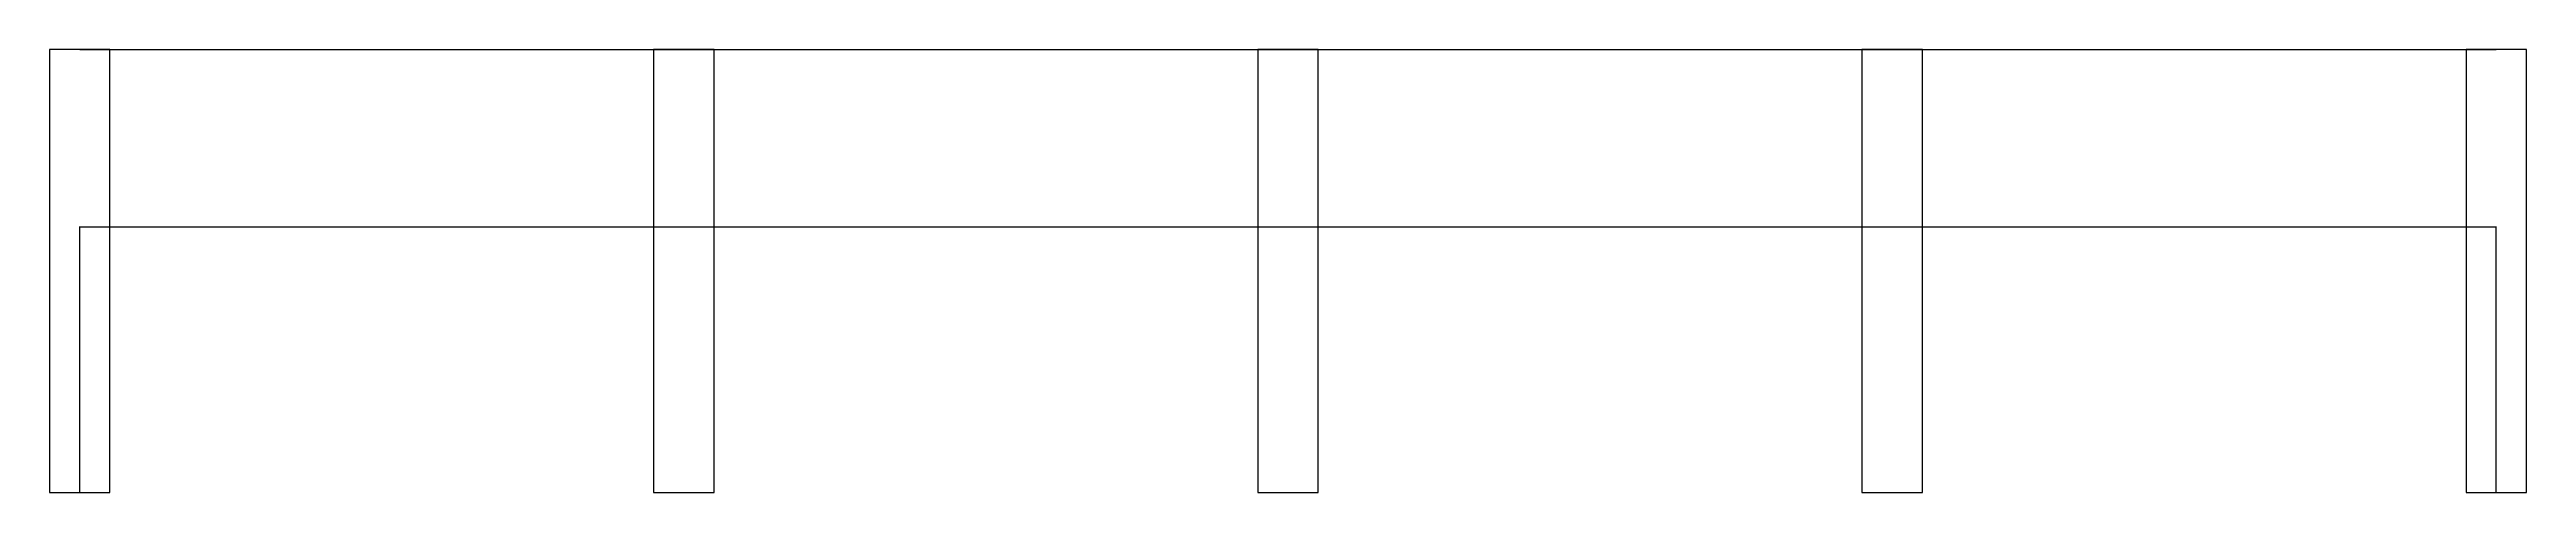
# Model space of a CAD drawing. Header units: millimetres. Extents: x -75 to 6075, y 0 to 1100.
import ezdxf

# ---------------------------------------------------------------- set-up
doc = ezdxf.new("R2010")
doc.units = ezdxf.units.MM
doc.layers.add('BRG-OUTLINE', color=7, linetype='Continuous')
doc.layers.add('DIM', color=7, linetype='Continuous')
doc.styles.add('OpenSansCondensed-Light', font='OpenSansCondensed-Light.ttf')
doc.dimstyles.new('EZDXF', dxfattribs={"dimtxt": 0.25, "dimasz": 0.175, "dimexe": 0.375, "dimexo": 0.125, "dimgap": 0.1, "dimtad": 1, "dimlfac": 100, "dimzin": 12, "dimdsep": 46, "dimtxsty": 'OpenSansCondensed-Light', "dimblk": 'ARCHTICK', "dimcen": 2.5, "dimazin": 3, "dimtfac": 0.5, "dimtmove": 2, "dimatfit": 3})

# ---------------------------------------------------------------- blocks, each defined once
blk = doc.blocks.new('_ARCHTICK')
at = {"color": 0, "linetype": 'BYBLOCK', "const_width": 0.15}
blk.add_lwpolyline([(-0.5, -0.5), (0.5, 0.5)], dxfattribs=at)

msp = doc.modelspace()

# ---------------------------------------------------------------- linework, layer by layer
at = {"layer": 'BRG-OUTLINE'}
for points in [[(-75, 0), (75, 0), (75, 1100), (-75, 1100)], [(1425, 0), (1575, 0), (1575, 1100), (1425, 1100)], [(2925, 0), (3075, 0), (3075, 1100), (2925, 1100)], [(4425, 0), (4575, 0), (4575, 1100), (4425, 1100)], [(5925, 0), (6075, 0), (6075, 1100), (5925, 1100)]]:
    msp.add_lwpolyline(points, close=True, dxfattribs=at)
msp.add_lwpolyline([(0, 1100), (6000, 1100)], dxfattribs=at)

# ---------------------------------------------------------------- dimensions: what is measured, and where the dimension line sits
at = {"layer": 'DIM'}
msp.add_linear_dim(base=(0, 660), p1=(0, 0), p2=(6000, 0), dimstyle='EZDXF', dxfattribs=at).render()

doc.saveas('drawing.dxf')
